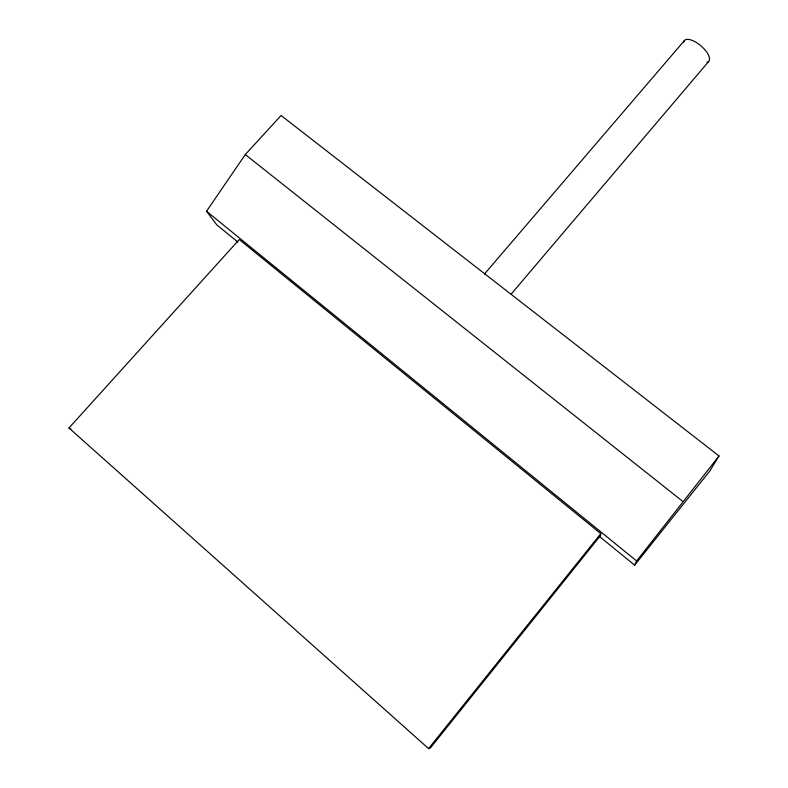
<?xml version="1.0" encoding="UTF-8"?>
<svg xmlns="http://www.w3.org/2000/svg" width="788" height="788" viewBox="0 0 788 788"><rect width="100%" height="100%" fill="white"/><g stroke="black" fill="none" stroke-linecap="round" stroke-linejoin="round"><path stroke-width="1.18" d="M600.801 533.614L600.446 535.613L430.435 747.91L428.583 748.6L68.98 427.983L239.286 239.532L600.801 533.614L428.583 748.6M599.343 536.401L634.635 565.134L636.625 560.987L719.02 455.976L281.089 115.481L245.295 154.556L206.515 211.263L216.877 224.954L237.858 242.044M719.02 455.976L709.771 471.037L634.635 565.134M511.245 294.013L708.639 61.523M484.393 274.096L684.536 40.424M68.98 427.983L70.969 429.036M245.295 154.556L682.94 501.542M206.515 211.263L636.625 560.987M683.767 42.04A16.026 6.659 40.5 0 1 701.33 46.177A16.026 6.659 40.5 0 1 706.984 62.35"/></g></svg>
